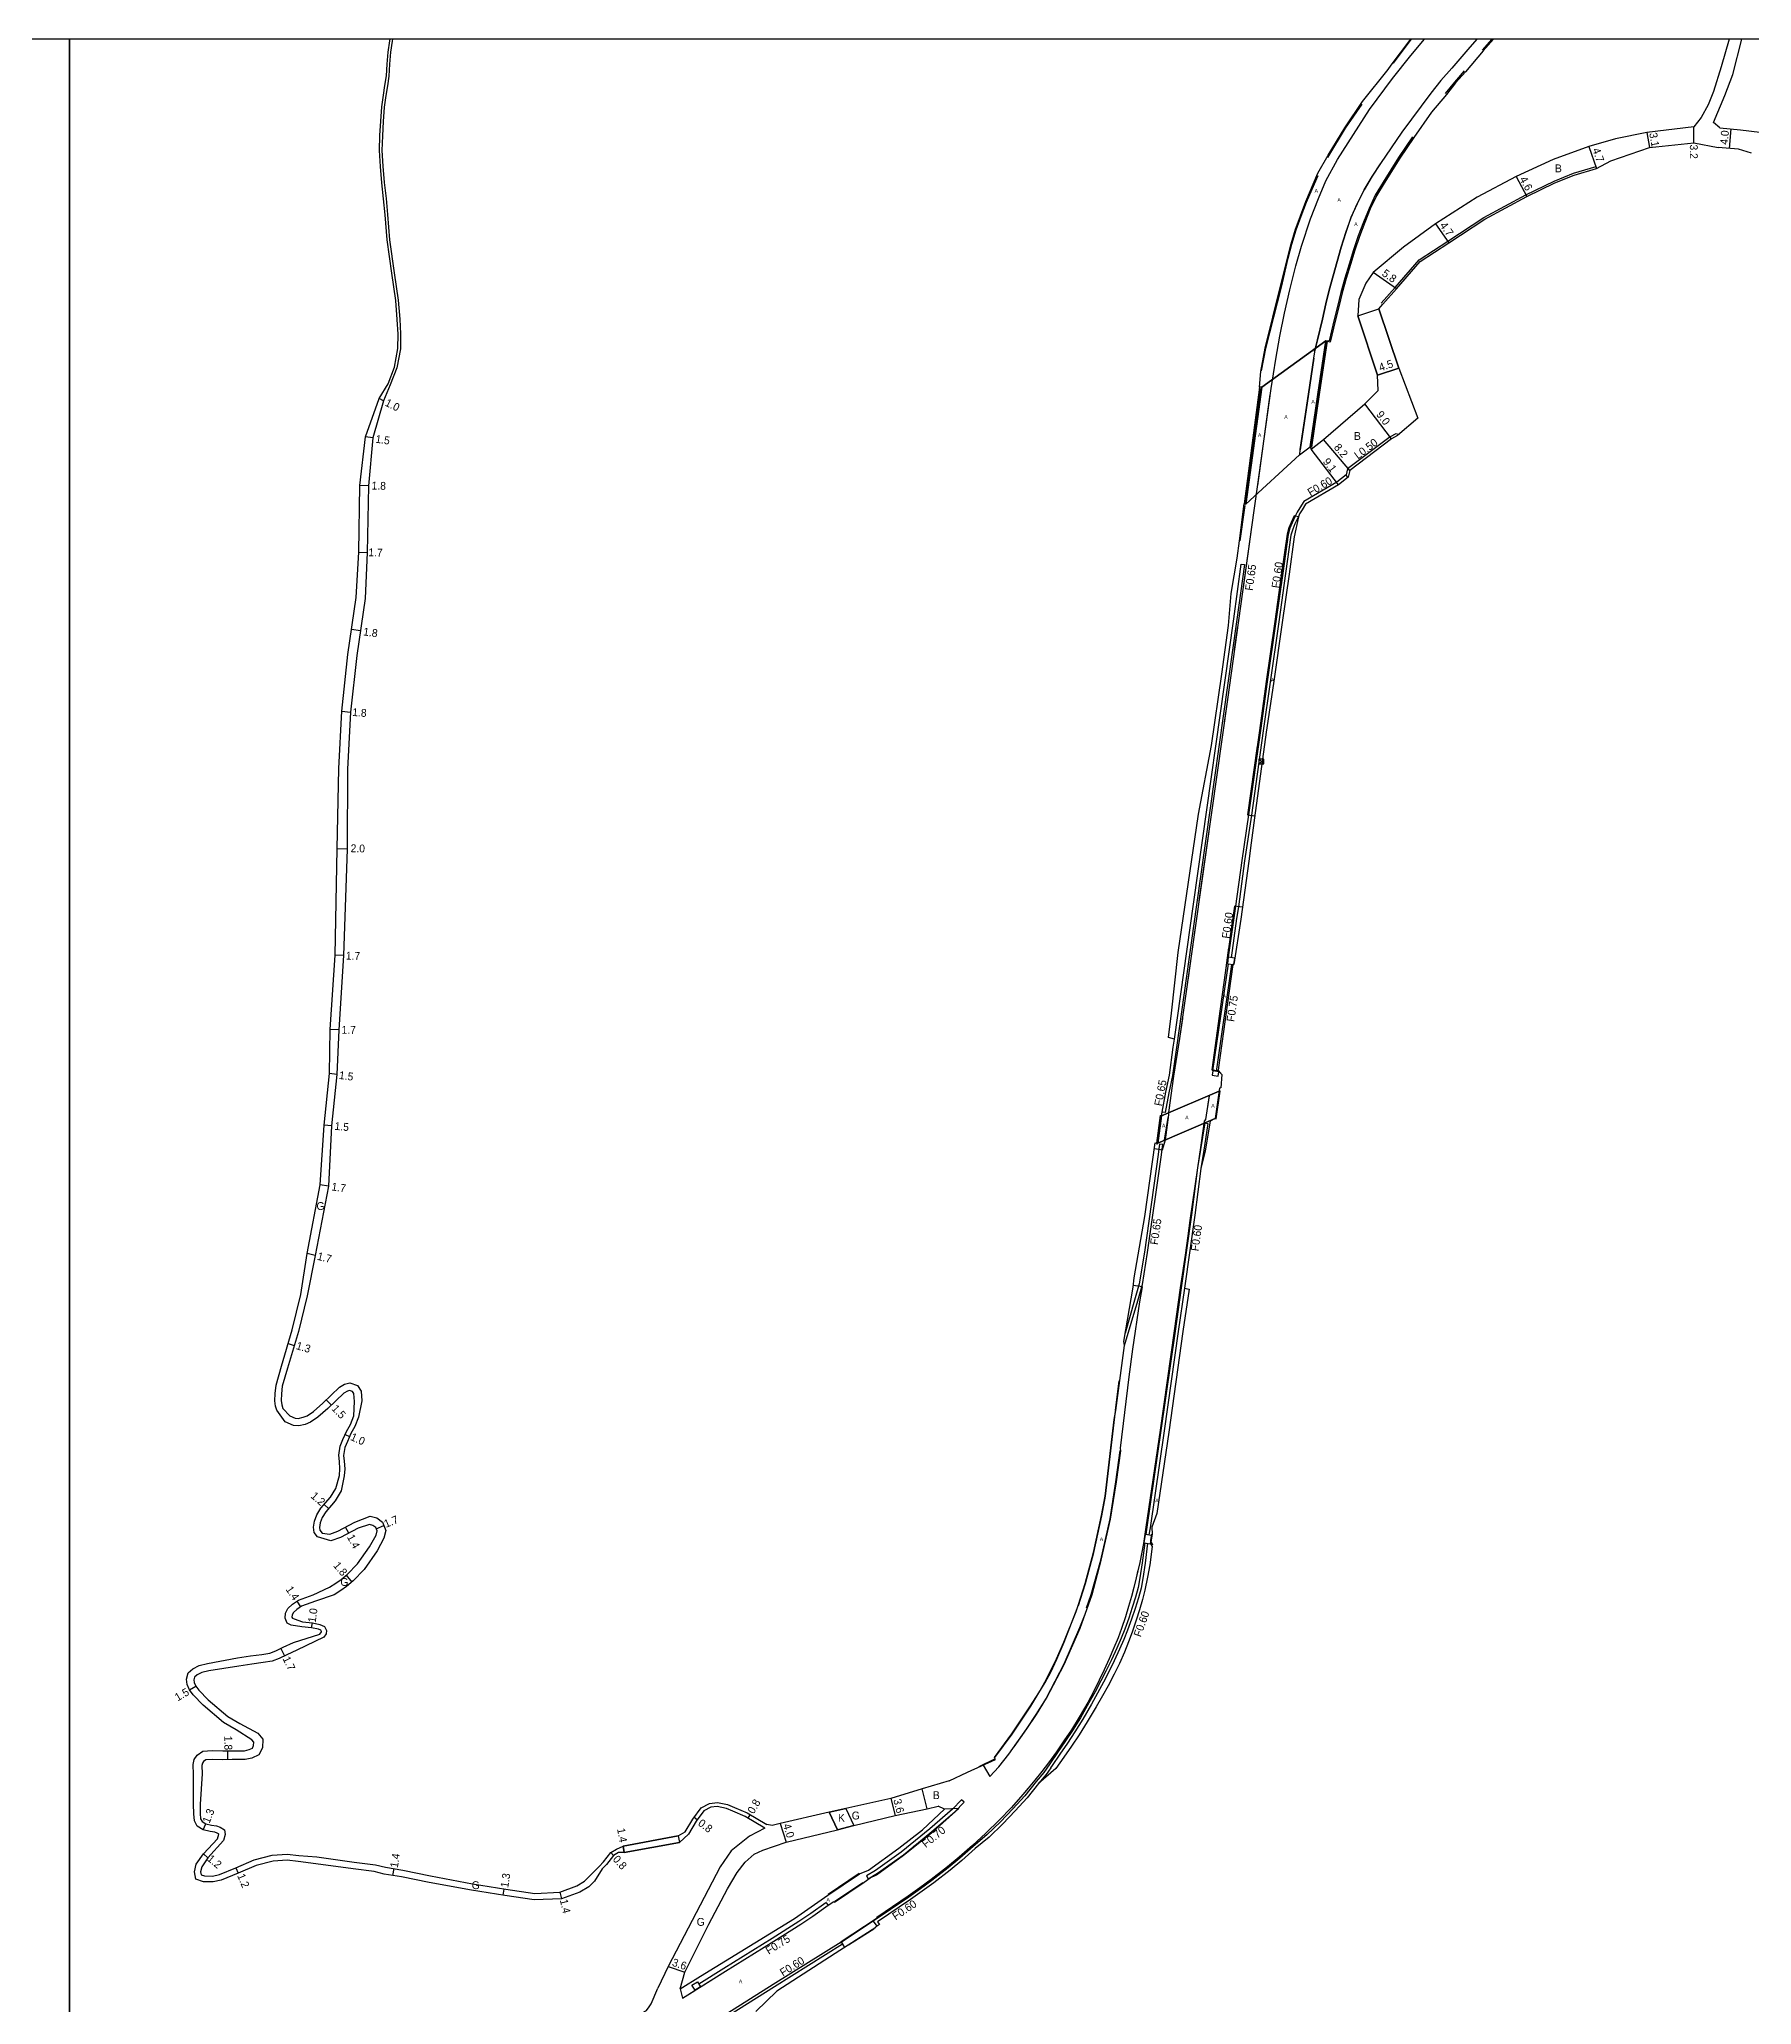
# Model space of a CAD drawing. Header units: metres. Extents: x 0 to 4000, y -99000 to -96000.
# Drawn here: x 1593.8 to 1941.8, y -96399.5 to -96000 of the extents above; entities that cross this region are included whole.
import ezdxf

# ---------------------------------------------------------------- set-up
doc = ezdxf.new("R2010")
doc.units = ezdxf.units.M
doc.header["$LTSCALE"] = 2.5
for name, color, linetype in [('その他', 7, 'Continuous'), ('側溝・桝', 7, 'Continuous'), ('図郭', 7, 'Continuous'), ('幅員', 7, 'Continuous'), ('歩道・分離帯・安全施設', 7, 'Continuous'), ('舗装', 7, 'Continuous'), ('道路', 7, 'Continuous')]:
    doc.layers.add(name, color=color, linetype=linetype)
doc.styles.get("Standard").update_dxf_attribs({"font": ''})
doc.styles.add('YOKO_DECO', font='')
doc.styles.get('Standard').set_extended_font_data('@MS PGothic')
doc.styles.get('YOKO_DECO').set_extended_font_data('MS PGothic')

# ---------------------------------------------------------------- blocks, each defined once
blk = doc.blocks.new('910910')
blk.add_lwpolyline([(1, -1), (1, 1), (-1, 1), (-1, -1)], close=True)
for points in [[(-0.84, 0.84), (0.84, -0.84)], [(-0.84, -0.84), (0.84, 0.84)]]:
    blk.add_lwpolyline(points)

msp = doc.modelspace()

# ---------------------------------------------------------------- linework, layer by layer
at = {"layer": '側溝・桝'}
for points in [[(1870.09, -96080.33), (1869.5, -96080.17), (1868.36, -96080.81), (1859.66, -96087.33), (1859.38, -96088.56)], [(1859.75, -96089.04), (1859.38, -96088.56), (1857.47, -96090.03), (1850.82, -96093.97)], [(1850.82, -96093.97), (1850.01, -96095.21), (1849.45, -96096.11), (1848.95, -96097.08), (1848.41, -96098.27), (1847.97, -96099.36), (1847.58, -96100.64), (1846.5, -96108.53), (1845.1, -96118.35), (1843.37, -96130.58), (1841.96, -96140.5), (1839.57, -96157.64), (1838.17, -96166.93), (1836.9, -96176.22), (1836.54, -96178.59), (1835.44, -96186.6)], [(1849.69, -96097.05), (1849.47, -96097.37), (1848.96, -96098.51), (1848.53, -96099.56), (1848.16, -96100.76), (1847.09, -96108.61), (1845.69, -96118.44), (1843.96, -96130.66), (1842.55, -96140.59), (1840.16, -96157.72), (1838.76, -96167.01), (1837.49, -96176.31), (1837.13, -96178.68), (1836.03, -96186.68)], [(1824.48, -96203.23), (1828.36, -96175.81), (1836.54, -96117.8), (1838.08, -96106.67), (1838.72, -96106.76), (1837.19, -96117.91), (1829.01, -96175.9), (1824.9, -96204.96), (1824.11, -96210.63), (1823.38, -96214.13), (1822.61, -96218.16), (1821.98, -96218.08)], [(1832.29, -96209.7), (1835.45, -96187.93)], [(1833.06, -96209.82), (1836.19, -96188.03)], [(1818.72, -96303.91), (1818.95, -96302.46), (1821.81, -96282.76), (1824.68, -96262.56), (1825.93, -96253.81), (1828.06, -96238.91), (1829.28, -96229.42), (1829.89, -96225.68), (1830.71, -96220.27), (1831.3, -96220.36), (1830.48, -96225.77), (1829.87, -96229.51)], [(1814.33, -96265.52), (1817.04, -96256.44), (1818, -96253.11), (1819.04, -96246.63), (1821.86, -96226.78), (1822.01, -96225.61), (1822.11, -96224.65), (1821.45, -96224.59), (1821.35, -96225.53), (1821.21, -96226.69), (1818.38, -96246.53), (1817.35, -96252.97), (1816.41, -96256.26), (1814.49, -96263)], [(1826.52, -96253.88), (1825.27, -96262.64), (1822.4, -96282.84), (1819.54, -96302.56), (1819.31, -96304.01)], [(1818.46, -96305.61), (1817.97, -96309.66), (1817.49, -96312.74), (1817.13, -96314.69), (1816.59, -96316.63), (1815.93, -96318.76), (1815.21, -96320.95), (1814.41, -96323.17), (1813.67, -96325), (1812.8, -96327.02), (1811.72, -96329.37), (1810.56, -96331.69), (1809.52, -96333.64), (1808.37, -96335.9), (1807.12, -96338.15), (1805.38, -96341.17), (1803.79, -96343.74), (1802.25, -96346.03), (1800.71, -96348.26), (1799.2, -96350.53), (1797.94, -96352.32), (1796.41, -96354.11), (1794.08, -96357.04), (1791.66, -96359.68), (1789.17, -96362.3), (1786.39, -96364.95), (1783.62, -96367.33), (1780.88, -96369.73), (1778.54, -96371.69), (1775.23, -96374.25), (1772.89, -96375.92), (1770.55, -96377.63), (1763.31, -96382.49), (1764.05, -96383.56)], [(1819.05, -96305.7), (1818.56, -96309.74), (1818.08, -96312.84), (1817.71, -96314.82), (1817.16, -96316.8), (1816.5, -96318.94), (1815.77, -96321.15), (1814.97, -96323.38), (1814.22, -96325.23), (1813.34, -96327.26), (1812.25, -96329.63), (1811.09, -96331.96), (1810.05, -96333.91), (1808.89, -96336.18), (1807.64, -96338.44), (1805.89, -96341.48), (1804.28, -96344.06), (1802.74, -96346.36), (1801.2, -96348.6), (1799.68, -96350.88), (1799.34, -96351.37), (1799.37, -96351.38), (1798.44, -96352.7), (1796.87, -96354.55)], [(1727.83, -96395.24), (1732.91, -96392.09), (1742.72, -96385.94), (1748.19, -96382.53), (1750.59, -96380.92), (1753.68, -96378.7), (1754.1, -96379.29)], [(1656.69, -96435), (1661.68, -96434.3), (1669.1, -96433.38), (1674.85, -96432.64), (1678.82, -96429.52), (1679.68, -96428.85), (1683.28, -96427.75), (1687.12, -96426.47), (1691.11, -96424.73), (1695.04, -96423.09), (1698.54, -96421.51), (1702.01, -96419.77), (1705.41, -96418.02), (1709.25, -96415.93), (1714.03, -96413.24), (1719.1, -96410.21), (1723.98, -96407.27), (1730.42, -96403.23), (1733.75, -96401.13), (1742.94, -96395.33), (1756.75, -96386.7), (1757.04, -96387.18), (1743.25, -96395.84), (1734.07, -96401.63)]]:
    msp.add_lwpolyline(points, dxfattribs=at)
for points in [[(1836.78, -96186.79), (1835.44, -96186.6), (1835.26, -96187.9), (1836.58, -96188.09)], [(1832.29, -96209.7), (1832.16, -96210.57), (1833.38, -96210.76), (1833.51, -96209.89)], [(1819.9, -96304.1), (1818.57, -96303.89), (1818.31, -96305.58), (1819.64, -96305.79)], [(1769.41, -96369.01), (1775.22, -96364.31), (1779.86, -96360.27), (1781.74, -96358.34), (1781.25, -96357.86), (1779.38, -96359.77), (1774.78, -96363.78), (1768.98, -96368.47), (1763.77, -96372.21), (1761.92, -96373.29), (1762.27, -96373.88), (1764.14, -96372.78)], [(1728.22, -96395.86), (1727.08, -96396.56), (1726.42, -96395.5), (1727.57, -96394.82)]]:
    msp.add_lwpolyline(points, close=True, dxfattribs=at)
at = {"layer": '図郭'}
for points in [[(800, -96600), (1600, -96600), (1600, -96000), (800, -96000)], [(1600, -96600), (2400, -96600), (2400, -96000), (1600, -96000)]]:
    msp.add_lwpolyline(points, close=True, dxfattribs=at)
at = {"layer": '幅員'}
for points in [[(1930.04, -96021.01), (1930.03, -96017.81)], [(1908.71, -96021.8), (1910.28, -96026.23)], [(1920.49, -96018.92), (1921.04, -96021.97)], [(1937.28, -96022.2), (1937.61, -96018.21)], [(1893.93, -96027.92), (1896.11, -96031.97)], [(1877.54, -96037.53), (1880.26, -96041.35)], [(1869.65, -96050.71), (1864.88, -96047.4)], [(1865.79, -96068.3), (1870.07, -96066.85)], [(1663.76, -96073.48), (1662.86, -96073.04)], [(1868.63, -96081.23), (1863.16, -96074.08)], [(1661.62, -96081.03), (1660.13, -96080.81)], [(1860.11, -96087.62), (1854.82, -96081.35)], [(1857.81, -96090.53), (1852.27, -96083.31)], [(1660.76, -96090.74), (1658.95, -96090.69)], [(1658.78, -96104.22), (1660.48, -96104.28)], [(1659.08, -96120.22), (1657.3, -96119.97)], [(1655.28, -96136.59), (1657.07, -96136.74)], [(1656.39, -96164.6), (1654.39, -96164.55)], [(1655.67, -96186.2), (1653.97, -96186.16)], [(1654.67, -96201.32), (1652.97, -96201.29)], [(1654.3, -96210.44), (1652.81, -96210.24)], [(1653.18, -96220.87), (1651.69, -96220.72)], [(1652.61, -96233.09), (1650.92, -96232.85)], [(1649.89, -96247.19), (1648.24, -96246.78)], [(1644.39, -96265.11), (1645.64, -96265.48)], [(1653.19, -96277.63), (1652.15, -96276.55)], [(1655.96, -96283.62), (1656.88, -96284.03)], [(1651.69, -96297.85), (1652.6, -96298.63)], [(1656.71, -96303.65), (1656.05, -96302.42)], [(1662.29, -96302.74), (1663.87, -96302.1)], [(1656.2, -96312.2), (1657.35, -96313.58)], [(1646.15, -96317.48), (1646.94, -96318.64)], [(1649.17, -96322.89), (1649.32, -96321.9)], [(1642.94, -96327.07), (1643.68, -96328.6)], [(1624.36, -96335.48), (1625.66, -96334.72)], [(1632.07, -96347.88), (1632.08, -96349.68)], [(1766.86, -96357.57), (1767.72, -96361.07)], [(1727.51, -96361.92), (1726.88, -96361.44)], [(1737.87, -96361.58), (1738.27, -96360.89)], [(1627.15, -96363.92), (1627.64, -96362.7)], [(1744.37, -96362.64), (1745.57, -96366.46)], [(1627.19, -96368.86), (1628.11, -96369.63)], [(1709.99, -96368.58), (1710.52, -96369.19)], [(1712.46, -96367.26), (1712.71, -96368.58)], [(1633.74, -96371.68), (1634.21, -96372.78)], [(1665.7, -96373.22), (1665.92, -96371.84)], [(1688.12, -96377.26), (1688.32, -96375.98)], [(1699.6, -96376.6), (1699.92, -96377.97)], [(1721.62, -96391.76), (1725.04, -96392.89)]]:
    msp.add_lwpolyline(points, dxfattribs=at)
at = {"layer": '歩道・分離帯・安全施設'}
for points in [[(1820.43, -96225.47), (1822.09, -96225.72), (1822.65, -96223.69), (1823.36, -96218.62), (1823.34, -96218.11), (1824.4, -96210.73), (1825.59, -96203.13), (1835.33, -96134.16), (1840.22, -96099.19), (1841.36, -96090.94), (1844.14, -96071), (1845.1, -96065.03), (1845.94, -96060.35), (1846.85, -96055.67), (1847.94, -96050.92), (1849.15, -96046.04), (1850.3, -96042.03), (1852.15, -96036.47), (1853.75, -96032.38), (1855.28, -96028.79), (1857.64, -96024.41), (1864.16, -96014.3), (1868.79, -96007.94), (1872.53, -96003.32), (1875.32, -96000)], [(1820.43, -96225.47), (1822.09, -96225.72), (1822.65, -96223.69), (1823.36, -96218.62), (1823.34, -96218.11), (1824.4, -96210.73), (1825.59, -96203.13), (1835.33, -96134.16), (1840.22, -96099.19), (1841.36, -96090.94), (1844.14, -96071), (1845.1, -96065.03), (1845.94, -96060.35), (1846.85, -96055.67), (1847.94, -96050.92), (1849.15, -96046.04), (1850.3, -96042.03), (1852.15, -96036.47), (1853.75, -96032.38), (1855.28, -96028.79), (1857.64, -96024.41), (1864.16, -96014.3), (1868.79, -96007.94), (1872.53, -96003.32), (1875.32, -96000)], [(1885.97, -96000), (1884.12, -96002.07), (1880.84, -96005.87), (1878.64, -96008.35), (1876.58, -96010.96), (1870.69, -96018.89), (1866.34, -96025.27), (1864.68, -96027.85), (1863.04, -96030.6), (1861.6, -96033.42), (1860.36, -96036.23), (1859.3, -96039.25), (1858.37, -96042.25), (1856.72, -96048.09), (1855.94, -96051.01), (1855.26, -96053.8), (1854.55, -96056.87), (1853.57, -96061.1), (1852.93, -96063.52), (1852.76, -96064.81), (1851.7, -96072.1), (1849.98, -96083.4), (1849.94, -96084.47), (1852.07, -96082.83)], [(1885.97, -96000), (1884.12, -96002.07), (1880.84, -96005.87), (1878.64, -96008.35), (1876.58, -96010.96), (1870.69, -96018.89), (1866.34, -96025.27), (1864.68, -96027.85), (1863.04, -96030.6), (1861.6, -96033.42), (1860.36, -96036.23), (1859.3, -96039.25), (1858.37, -96042.25), (1856.72, -96048.09), (1855.94, -96051.01), (1855.26, -96053.8), (1854.55, -96056.87), (1853.57, -96061.1), (1852.93, -96063.52), (1852.76, -96064.81), (1851.7, -96072.1), (1849.98, -96083.4), (1849.94, -96084.47), (1852.07, -96082.83)], [(1868.79, -96007.94), (1872.53, -96003.32), (1875.32, -96000)], [(1869, -96004.87), (1872.62, -96000.07), (1872.68, -96000)], [(1885.97, -96000), (1884.12, -96002.07)], [(1887.09, -96002.19), (1889.05, -96000)], [(1880.84, -96005.87), (1878.64, -96008.35), (1876.58, -96010.96)], [(1883.38, -96006.41), (1881.42, -96008.69), (1879.53, -96011.04)], [(1855.67, -96024.03), (1859.26, -96018.07), (1862.64, -96013.15)], [(1857.64, -96024.41), (1864.16, -96014.3)], [(1872.89, -96019.8), (1870.05, -96024.01), (1866.88, -96029.06), (1865.31, -96031.65), (1864.04, -96034.38), (1862.93, -96037.15), (1861.85, -96039.97), (1860.88, -96042.81), (1859.98, -96045.68), (1859.13, -96048.55), (1858.34, -96051.46), (1857.61, -96054.31), (1856.91, -96057.23), (1855.94, -96061.3), (1855.46, -96061.38)], [(1870.69, -96018.89), (1866.34, -96025.27)], [(1852.94, -96063.52), (1853.58, -96061.1), (1854.57, -96056.88), (1855.28, -96053.8), (1855.96, -96051.02), (1856.73, -96048.09), (1858.39, -96042.26), (1859.31, -96039.25), (1860.38, -96036.24), (1861.61, -96033.43), (1863.06, -96030.61), (1864.69, -96027.86), (1866.34, -96025.31)], [(1880.04, -96041.02), (1887.37, -96036.2), (1895.92, -96031.62), (1901.63, -96028.83), (1905.61, -96027.23), (1910.16, -96025.84)], [(1842.18, -96067.4), (1843.07, -96062.88), (1846.25, -96050.39), (1847.61, -96044.5), (1848.37, -96041.66), (1849.21, -96038.75), (1850.26, -96035.93), (1851.31, -96033.13), (1853.73, -96027.67)], [(1845.1, -96065.03), (1845.94, -96060.35), (1846.85, -96055.67), (1847.94, -96050.92), (1849.15, -96046.04), (1850.3, -96042.03), (1852.15, -96036.47), (1853.75, -96032.38), (1855.28, -96028.79)], [(1866.53, -96053.6), (1869.35, -96050.44), (1874.2, -96044.85), (1880.04, -96041.02)], [(1855.31, -96061.51), (1853.72, -96072.18), (1852.17, -96082.64)], [(1850.08, -96083.42), (1851.8, -96072.11), (1852.86, -96064.82)], [(1838.86, -96094.49), (1842.03, -96070.96)], [(1843.89, -96072.21), (1841.36, -96090.7)], [(1838.5, -96111.46), (1840.22, -96099.19), (1841.36, -96090.94)], [(1837.87, -96101.94), (1838.89, -96094.73)], [(1849.69, -96097.05), (1849.07, -96096.9), (1848.82, -96096.85), (1848.22, -96098.19), (1847.77, -96099.29), (1847.37, -96100.59), (1846.28, -96108.5), (1844.89, -96118.32), (1843.16, -96130.55), (1841.75, -96140.48), (1839.36, -96157.61), (1840.84, -96157.81)], [(1849.07, -96096.9), (1848.82, -96096.85), (1848.22, -96098.19), (1847.77, -96099.29), (1847.37, -96100.59), (1846.28, -96108.5), (1844.89, -96118.32), (1843.16, -96130.55), (1841.75, -96140.48), (1839.36, -96157.61), (1840.84, -96157.81)], [(1848.82, -96096.85), (1848.22, -96098.19), (1847.77, -96099.29), (1847.37, -96100.59), (1846.28, -96108.5)], [(1836.73, -96124.13), (1837.4, -96119.35)], [(1844.89, -96118.32), (1843.16, -96130.55), (1841.75, -96140.48)], [(1834.67, -96138.84), (1835.33, -96134.16)], [(1841.3, -96143.67), (1839.36, -96157.61)], [(1829.55, -96175.09), (1831.88, -96158.59)], [(1838.34, -96176.4), (1836.69, -96176.19), (1836.33, -96178.56), (1834.8, -96189.73), (1833.51, -96199.03), (1832.08, -96209.44), (1833.37, -96209.62)], [(1838.34, -96176.4), (1836.69, -96176.19), (1836.33, -96178.56), (1834.8, -96189.73), (1833.51, -96199.03), (1832.08, -96209.44), (1833.37, -96209.62)], [(1836.69, -96176.19), (1836.33, -96178.56), (1835.76, -96182.74)], [(1827.27, -96191.23), (1828.78, -96180.57)], [(1835.49, -96184.66), (1834.8, -96189.73)], [(1825.59, -96203.13), (1826.17, -96199.01)], [(1824.4, -96210.73), (1824.94, -96207.26)], [(1833.59, -96213.79), (1831.54, -96214.67), (1830.79, -96219.54), (1830.55, -96219.88), (1829.88, -96224.79), (1829.18, -96229.4), (1827.64, -96240.12), (1827.25, -96243.19), (1826.67, -96247.13), (1825.69, -96253.77), (1824.44, -96262.53), (1821.57, -96282.72), (1818.71, -96302.43), (1818.19, -96305.77), (1817.44, -96309.64), (1816.74, -96312.72), (1816.27, -96314.67), (1815.76, -96316.52), (1815.18, -96318.56), (1814.54, -96320.65), (1813.76, -96323.03), (1813.03, -96324.91), (1812.21, -96326.94), (1811.21, -96329.22), (1810.19, -96331.45), (1809.21, -96333.55), (1808.1, -96335.76), (1806.91, -96338.04), (1805.17, -96341.05), (1803.58, -96343.61), (1802.05, -96345.89), (1800.52, -96348.12), (1798.88, -96350.35), (1797.58, -96352.08), (1796.12, -96353.86), (1794.78, -96355.46), (1793.69, -96356.79), (1791.38, -96359.38), (1788.9, -96361.99), (1786.17, -96364.65), (1783.46, -96367.15), (1780.73, -96369.54), (1778.39, -96371.5), (1775.08, -96374.05), (1772.75, -96375.73), (1770.41, -96377.43), (1763.99, -96381.74), (1763.87, -96382.01), (1756.75, -96386.7), (1757.46, -96387.86)], [(1833.59, -96213.79), (1831.54, -96214.67), (1830.79, -96219.54), (1830.55, -96219.88), (1829.88, -96224.79), (1829.18, -96229.4), (1827.64, -96240.12), (1827.25, -96243.19), (1826.67, -96247.13), (1825.69, -96253.77), (1824.44, -96262.53), (1821.57, -96282.72), (1818.71, -96302.43), (1818.19, -96305.77), (1817.44, -96309.64), (1816.74, -96312.72), (1816.27, -96314.67), (1815.76, -96316.52), (1815.18, -96318.56), (1814.54, -96320.65), (1813.76, -96323.03), (1813.03, -96324.91), (1812.21, -96326.94), (1811.21, -96329.22), (1810.19, -96331.45), (1809.21, -96333.55), (1808.1, -96335.76), (1806.91, -96338.04), (1805.17, -96341.05), (1803.58, -96343.61), (1802.05, -96345.89), (1800.52, -96348.12), (1798.88, -96350.35), (1797.58, -96352.08), (1796.12, -96353.86), (1794.78, -96355.46), (1793.69, -96356.79), (1791.38, -96359.38), (1788.9, -96361.99), (1786.17, -96364.65), (1783.46, -96367.15), (1780.73, -96369.54), (1778.39, -96371.5), (1775.08, -96374.05), (1772.75, -96375.73), (1770.41, -96377.43), (1763.99, -96381.74), (1763.87, -96382.01), (1756.75, -96386.7), (1757.46, -96387.86)], [(1833.68, -96213.6), (1832.86, -96219.32)], [(1823.34, -96218.11), (1823.76, -96215.2)], [(1830.91, -96219.56), (1831.65, -96214.77)], [(1820.98, -96224.63), (1821.76, -96218.66)], [(1823.14, -96219.13), (1822.44, -96223.76)], [(1830.55, -96219.88), (1829.88, -96224.79)], [(1822.09, -96225.72), (1822.54, -96224.08)], [(1827.64, -96240.12), (1827.25, -96243.19)], [(1826.67, -96247.13), (1825.69, -96253.77), (1824.44, -96262.53), (1821.57, -96282.72), (1818.71, -96302.43)], [(1785.6, -96350.8), (1787, -96353.1), (1788.81, -96351.15), (1790.86, -96348.55), (1794.46, -96343.49), (1796.42, -96340.52), (1798.48, -96337.22), (1802.11, -96330.32), (1805.32, -96322.96), (1807.79, -96316.13), (1809.64, -96309.15), (1811.52, -96300.77), (1812.69, -96293.2), (1813.62, -96286.88), (1813.52, -96286.34), (1815.28, -96271.89), (1816.06, -96266.25), (1817.48, -96256.61), (1818.04, -96253.61), (1816.12, -96253.34)], [(1785.6, -96350.8), (1787, -96353.1), (1788.81, -96351.15), (1790.86, -96348.55), (1794.46, -96343.49), (1796.42, -96340.52), (1798.48, -96337.22), (1802.11, -96330.32), (1805.32, -96322.96), (1807.79, -96316.13), (1809.64, -96309.15), (1811.52, -96300.77), (1812.69, -96293.2), (1813.62, -96286.88), (1813.52, -96286.34), (1815.28, -96271.89), (1816.06, -96266.25), (1817.48, -96256.61), (1818.04, -96253.61), (1816.12, -96253.34)], [(1813.52, -96286.34), (1815.28, -96271.89), (1816.06, -96266.25), (1817.48, -96256.61), (1818.04, -96253.61)], [(1812.53, -96278.7), (1813.29, -96272.69)], [(1804.98, -96318.34), (1806.4, -96313.86), (1808.12, -96307.56), (1809.75, -96300.11), (1810.46, -96296.14), (1812.55, -96278.86)], [(1806.66, -96318.82), (1807.55, -96316.13), (1809.52, -96309.11), (1811.46, -96300.75), (1812.58, -96293.21), (1813.5, -96286.84)], [(1819.82, -96303.82), (1819.6, -96305.13), (1820.05, -96306)], [(1817.09, -96311.16), (1816.74, -96312.72), (1816.27, -96314.67), (1815.76, -96316.52), (1815.18, -96318.56), (1814.54, -96320.65), (1813.76, -96323.03), (1813.03, -96324.91), (1812.21, -96326.94), (1811.21, -96329.22), (1810.19, -96331.45), (1809.21, -96333.55), (1808.1, -96335.76), (1806.91, -96338.04), (1805.17, -96341.05), (1803.58, -96343.61), (1802.05, -96345.89), (1800.52, -96348.12), (1798.88, -96350.35)], [(1788, -96349.27), (1791.55, -96344.49), (1795.32, -96338.78), (1796.97, -96336.11), (1798.21, -96333.99), (1799.36, -96331.87), (1800.59, -96329.25), (1802.1, -96325.82), (1804.74, -96318.99)], [(1806.28, -96320.19), (1805.21, -96322.9), (1802.05, -96330.29), (1798.42, -96337.2), (1796.39, -96340.49), (1794.41, -96343.45), (1791.86, -96347.11)], [(1784.84, -96351.06), (1787.97, -96349.54)], [(1787, -96353.1), (1788.81, -96351.15), (1790.86, -96348.55)], [(1794.78, -96355.46), (1793.69, -96356.79), (1791.38, -96359.38), (1788.9, -96361.99), (1786.17, -96364.65), (1783.46, -96367.15), (1780.73, -96369.54), (1778.39, -96371.5), (1775.08, -96374.05), (1772.75, -96375.73), (1770.41, -96377.43), (1763.99, -96381.74)], [(1724.08, -96396.26), (1724.54, -96398.14), (1733.3, -96392.71), (1743.11, -96386.56), (1748.59, -96383.13), (1751, -96381.51), (1754.1, -96379.29), (1755.3, -96378.49), (1755.39, -96378.63), (1761.42, -96374.61), (1762.64, -96373.72), (1763.97, -96373.07), (1769.47, -96369.08), (1775.44, -96364.31), (1780.68, -96359.63), (1777.75, -96359.72)], [(1724.08, -96396.26), (1724.54, -96398.14), (1733.3, -96392.71), (1743.11, -96386.56), (1748.59, -96383.13), (1751, -96381.51), (1754.1, -96379.29), (1755.3, -96378.49), (1755.39, -96378.63), (1761.42, -96374.61), (1762.64, -96373.72), (1763.97, -96373.07), (1769.47, -96369.08), (1775.44, -96364.31), (1780.68, -96359.63), (1777.75, -96359.72)], [(1762.64, -96373.72), (1763.97, -96373.07), (1769.47, -96369.08), (1775.44, -96364.31), (1780.68, -96359.63)], [(1754.12, -96377), (1760.43, -96372.78)], [(1755.51, -96378.42), (1761.15, -96374.68)], [(1728.32, -96395.79), (1733.3, -96392.71), (1743.11, -96386.56), (1748.59, -96383.13), (1751, -96381.51), (1754.1, -96379.29)], [(1756.54, -96386.9), (1763.9, -96382.06)], [(1763.39, -96384.14), (1758.28, -96387.42)], [(1724.54, -96398.14), (1727.01, -96396.6)]]:
    msp.add_lwpolyline(points, dxfattribs=at)
msp.add_point((1771.62, -96367.26, 156.72), dxfattribs=at)
at = {"layer": '舗装'}
for points in [[(1842.25, -96070.73), (1855.27, -96061.32)], [(1839, -96094.46), (1849.94, -96084.47), (1852.07, -96082.83)], [(1833.59, -96213.79), (1821.88, -96218.8)], [(1821.13, -96224.39), (1832.79, -96219.37)], [(1774.28, -96359.65), (1773.24, -96355.63)], [(1754.35, -96360.39), (1756.01, -96363.92)], [(1757.75, -96359.63), (1759.38, -96363.1)]]:
    msp.add_lwpolyline(points, dxfattribs=at)
at = {"layer": '道路'}
for points in [[(1664.69, -96070.03), (1666.02, -96066.63), (1666.7, -96062.86), (1666.75, -96059.91), (1666.58, -96056.94), (1666.27, -96053.08), (1665.45, -96047.54), (1664.52, -96040.78), (1664.1, -96035.68), (1663.8, -96032.45), (1663.41, -96029.16), (1663.16, -96025.84), (1662.95, -96022.62), (1663.06, -96019.56), (1663.22, -96016.65), (1663.43, -96013.73), (1663.79, -96011.35), (1664.07, -96009.36), (1664.37, -96007.42), (1664.49, -96005.04), (1664.7, -96002.58), (1665.04, -96000.31), (1665.1, -96000)], [(1665.6, -96000), (1665.54, -96000.39), (1665.2, -96002.64), (1664.99, -96005.08), (1664.86, -96007.47), (1664.57, -96009.43), (1664.28, -96011.42), (1663.92, -96013.78), (1663.72, -96016.68), (1663.56, -96019.59), (1663.45, -96022.62), (1663.66, -96025.8), (1663.91, -96029.12), (1664.3, -96032.39), (1664.6, -96035.64), (1665.01, -96040.73), (1665.94, -96047.47), (1666.76, -96053.02), (1667.08, -96056.91), (1667.25, -96059.9), (1667.2, -96062.91), (1666.51, -96066.77), (1665.16, -96070.21)], [(1820.6, -96224.32), (1821.13, -96224.39), (1821.88, -96218.8), (1821.98, -96218.08), (1822.74, -96214), (1823.47, -96210.52), (1824.25, -96204.87), (1824.48, -96203.23), (1823.3, -96202.87), (1823.93, -96197.95), (1825.24, -96185.61), (1829.41, -96157.52), (1832.03, -96143.54), (1834.15, -96129.03), (1835.47, -96119.13), (1836, -96112.64), (1837.24, -96105.45), (1837.73, -96101.93), (1838.66, -96094.43), (1839, -96094.46), (1842.25, -96070.73), (1841.79, -96070.7), (1842.02, -96067.55), (1842.94, -96062.75), (1846, -96050.48), (1847.47, -96044.5), (1848.2, -96041.55), (1849.07, -96038.61), (1850.12, -96035.9), (1851.17, -96032.97), (1853.63, -96027.24), (1855.73, -96023.56), (1859.14, -96018.02), (1862.74, -96012.66), (1867.91, -96006.15), (1868.57, -96005.28), (1872.51, -96000)], [(1889.34, -96000), (1887.25, -96002.33), (1883.61, -96006.61), (1881.64, -96008.88), (1879.75, -96011.23), (1876.75, -96014.81), (1873.12, -96019.96), (1870.28, -96024.16), (1867.12, -96029.21), (1865.56, -96031.79), (1864.3, -96034.49), (1863.19, -96037.25), (1862.12, -96040.06), (1861.14, -96042.89), (1860.25, -96045.76), (1859.4, -96048.62), (1858.61, -96051.53), (1857.88, -96054.38), (1857.18, -96057.29), (1856.17, -96061.54), (1855.27, -96061.32), (1853.65, -96072.17), (1852.07, -96082.83)], [(1937.22, -96000), (1935.59, -96005.62), (1934.05, -96010.63), (1932.97, -96013.34), (1931.52, -96015.88), (1930.03, -96017.81)], [(1935.3, -96018.02), (1934.02, -96016.88), (1936.31, -96011.45), (1937.98, -96007.16), (1939.79, -96000)], [(1930.03, -96017.81), (1920.49, -96018.92), (1914.15, -96020.23), (1908.71, -96021.8), (1901.45, -96024.44), (1893.93, -96027.92), (1886.03, -96032.08), (1877.54, -96037.53), (1871.07, -96042.25), (1864.88, -96047.4), (1863.42, -96049.58), (1861.99, -96052.91), (1861.73, -96056.23), (1865.79, -96068.3)], [(1935.3, -96018.02), (1939.53, -96018.37), (1943.45, -96018.86)], [(1870.07, -96066.85), (1866.01, -96054.79), (1866.83, -96053.87), (1869.65, -96050.71), (1874.46, -96045.16), (1880.26, -96041.35), (1887.58, -96036.55), (1896.11, -96031.97), (1901.79, -96029.19), (1905.74, -96027.61), (1910.28, -96026.23), (1913.18, -96024.72), (1921.04, -96021.97), (1930.04, -96021.01), (1934.97, -96022.01)], [(1941.79, -96023.15), (1939.09, -96022.35), (1934.97, -96022.01)], [(1861.73, -96056.23), (1865.79, -96068.3)], [(1870.07, -96066.85), (1866.01, -96054.79)], [(1658.78, -96104.22), (1658.95, -96090.69), (1660.13, -96080.81), (1662.86, -96073.04), (1664.69, -96070.03)], [(1852.27, -96083.31), (1854.82, -96081.35), (1863.16, -96074.08), (1865.87, -96071.38), (1865.79, -96068.3)], [(1870.07, -96066.85), (1873.96, -96077.01), (1869.83, -96080.55), (1868.63, -96081.23), (1860.11, -96087.62), (1859.8, -96089)], [(1665.16, -96070.21), (1663.76, -96073.48), (1661.62, -96081.03), (1660.76, -96090.74), (1660.48, -96104.28)], [(1852.07, -96082.83), (1852.27, -96083.31)], [(1859.8, -96089), (1857.81, -96090.53)], [(1857.81, -96090.53), (1851.13, -96094.49)], [(1851.13, -96094.49), (1850.43, -96095.64), (1849.92, -96096.48), (1849.69, -96097.05), (1848.85, -96101.16), (1847.81, -96108.71), (1846.41, -96118.54), (1844.65, -96130.97), (1843.11, -96140.81), (1840.79, -96158.22), (1840.1, -96163.31)], [(1654.69, -96148.24), (1655.28, -96136.59), (1656.56, -96125.04), (1658.23, -96113.48), (1658.78, -96104.22)], [(1660.48, -96104.28), (1660.03, -96113.66), (1658.35, -96125.27), (1657.07, -96136.74), (1656.49, -96148.33)], [(1648.24, -96246.78), (1650.92, -96232.85), (1651.69, -96220.72), (1652.81, -96210.24), (1652.97, -96201.29), (1653.97, -96186.16), (1654.39, -96164.55), (1654.69, -96148.24)], [(1656.49, -96148.33), (1656.39, -96164.6), (1655.67, -96186.2), (1654.67, -96201.32), (1654.3, -96210.44), (1653.18, -96220.87), (1652.61, -96233.09), (1649.89, -96247.19)], [(1840.1, -96163.31), (1839.59, -96167.08)], [(1839.59, -96167.08), (1838.01, -96178.84)], [(1838.01, -96178.84), (1836.58, -96188.09), (1836.34, -96188.05), (1834.8, -96199.21), (1833.46, -96208.99)], [(1833.46, -96208.99), (1833.37, -96209.62), (1833.88, -96210.17), (1833.98, -96210.28), (1834.13, -96210.39)], [(1833.92, -96213.1), (1833.68, -96213.18), (1832.79, -96219.37), (1831.74, -96219.92), (1830.77, -96225.92), (1829.87, -96229.51), (1828.65, -96238.99), (1826.52, -96253.88)], [(1834.13, -96210.39), (1833.92, -96213.1)], [(1812.27, -96280.52), (1812.56, -96278.72), (1814.33, -96265.52), (1814.21, -96264.67), (1816.08, -96253.64), (1816.34, -96251.77), (1818.46, -96239.25), (1820.6, -96224.32)], [(1642.09, -96278.68), (1641.82, -96277.84), (1641.71, -96276.76), (1641.73, -96275.24), (1641.93, -96273.55), (1643.02, -96269.72), (1645.22, -96262.31), (1647, -96255.15), (1648.24, -96246.78)], [(1649.89, -96247.19), (1648.27, -96255.42), (1646.48, -96262.65), (1644.26, -96270.08), (1643.21, -96273.8), (1643.03, -96275.33), (1643.01, -96276.7), (1643.1, -96277.57), (1643.33, -96278.28)], [(1826.52, -96253.88), (1827.46, -96254.02), (1826.23, -96262.63), (1823.33, -96283.13), (1820.93, -96299.66), (1819.91, -96302.42), (1819.94, -96303.85), (1819.64, -96305.79), (1819.98, -96306.34), (1819.47, -96310.07), (1818.99, -96312.59), (1818.5, -96315.25), (1817.98, -96317.14), (1817.4, -96319.21), (1816.74, -96321.35), (1815.93, -96323.8), (1815.18, -96325.76), (1814.34, -96327.84), (1813.31, -96330.16), (1812.24, -96332.34), (1811.05, -96334.68), (1809.91, -96336.7), (1808.56, -96338.94), (1806.79, -96342.02), (1805.16, -96344.63), (1803.61, -96346.95), (1802.05, -96349.21), (1800.4, -96351.46), (1796.87, -96354.55), (1794.55, -96357.45), (1792.12, -96360.1), (1789.62, -96362.74), (1786.82, -96365.41), (1784.02, -96367.77), (1781.27, -96370.18), (1778.91, -96372.15), (1775.58, -96374.72), (1773.24, -96376.41), (1770.89, -96378.12), (1764.14, -96382.65), (1764.54, -96383.22), (1763.77, -96383.75), (1763.81, -96383.81), (1758.2, -96387.41), (1755.54, -96389.06), (1743.71, -96396.74), (1739.45, -96400.87)], [(1643.33, -96278.28), (1644.77, -96279.82), (1645.82, -96280.3), (1646.41, -96280.31), (1647.43, -96280.09), (1648.26, -96279.77), (1649.52, -96278.89), (1651.47, -96277.21), (1654.8, -96273.98), (1655.88, -96273.38), (1656.9, -96273.07), (1658.5, -96273.65), (1659.22, -96274.8), (1659.35, -96276.77)], [(1657.85, -96276.87), (1657.75, -96275.27), (1657.5, -96274.88), (1656.86, -96274.65), (1656.48, -96274.77), (1655.7, -96275.2), (1652.49, -96278.32), (1650.44, -96280.08), (1648.96, -96281.1), (1647.86, -96281.53), (1646.56, -96281.81), (1645.48, -96281.79), (1643.78, -96281.01), (1642.09, -96278.68)], [(1654.81, -96291.96), (1654.89, -96290.57), (1654.8, -96289.1), (1654.67, -96287.82), (1654.98, -96285.96), (1655.52, -96284.6), (1656.26, -96282.95), (1657.07, -96281.54), (1657.75, -96279.8), (1657.85, -96276.87)], [(1659.35, -96276.77), (1658.71, -96280.08), (1657.97, -96281.97), (1657.15, -96283.41), (1656.44, -96284.99), (1655.94, -96286.23), (1655.68, -96287.85), (1655.8, -96289.03), (1655.89, -96290.57), (1655.8, -96292.01)], [(1778.72, -96353.96), (1782.46, -96352.21), (1788.11, -96349.66), (1787.95, -96349.27), (1791.45, -96344.46), (1795.28, -96338.75), (1796.92, -96336.08), (1798.13, -96333.95), (1799.27, -96331.82), (1800.54, -96329.22), (1802.04, -96325.81), (1804.51, -96319.54), (1804.96, -96318.34), (1806.36, -96313.86), (1808.03, -96307.55), (1809.66, -96300.09), (1810.39, -96296.14), (1812.27, -96280.52)], [(1650.36, -96304.38), (1649.66, -96303.53), (1649.55, -96302.43), (1649.74, -96301.21), (1650.25, -96299.94), (1651.06, -96298.58), (1652.98, -96296.36), (1654.07, -96294.56), (1654.81, -96291.96)], [(1655.8, -96292.01), (1655.18, -96295.05), (1653.95, -96297.07), (1652.04, -96299.28), (1651.33, -96300.47), (1650.9, -96301.53), (1650.76, -96302.47), (1650.82, -96303.05), (1651.29, -96303.62)], [(1651.29, -96303.62), (1652.85, -96303.83), (1654.5, -96303.25), (1657.95, -96301.41)], [(1657.95, -96301.41), (1661.06, -96300.18), (1662.39, -96300.55), (1663.59, -96301.43), (1664.27, -96303.08), (1663.85, -96304.66), (1662.46, -96307.26)], [(1658.61, -96302.64), (1655.06, -96304.53), (1653.09, -96305.23), (1650.36, -96304.38)], [(1660.96, -96306.46), (1662.26, -96304.03), (1662.48, -96303.2), (1662.2, -96302.52), (1661.63, -96302.1), (1660.94, -96301.91), (1658.61, -96302.64)], [(1652.79, -96314.63), (1654.09, -96313.8), (1655.15, -96313.08), (1656.39, -96312.04), (1658.47, -96309.9), (1660.96, -96306.46)], [(1662.46, -96307.26), (1659.87, -96311.04), (1657.62, -96313.35), (1656.23, -96314.52), (1655.08, -96315.3), (1653.76, -96316.15)], [(1644.99, -96322.32), (1644.2, -96321.94), (1643.76, -96320.93), (1643.85, -96319.9), (1644.32, -96318.94), (1645.29, -96318.07), (1646.5, -96317.25), (1649.5, -96316.15), (1652.79, -96314.63)], [(1653.76, -96316.15), (1649.97, -96317.48), (1647.14, -96318.51), (1646.16, -96319.17), (1645.46, -96319.8), (1645.22, -96320.28), (1645.18, -96320.69), (1645.28, -96320.9), (1645.6, -96321.06)], [(1645.6, -96321.06), (1647.31, -96321.7), (1649.32, -96321.9), (1650.86, -96322.19), (1651.77, -96322.63), (1652.18, -96323.4), (1652.14, -96324.09), (1651.64, -96324.76)], [(1634.1, -96329.02), (1636.77, -96328.6), (1639.05, -96328.29), (1640.68, -96328.05), (1641.87, -96327.59), (1643.38, -96326.85), (1645.49, -96325.85), (1650.84, -96324.16)], [(1651.64, -96324.76), (1646.15, -96327.42), (1644.12, -96328.39), (1642.55, -96329.15), (1641.12, -96329.7), (1639.29, -96329.97), (1637.01, -96330.28), (1634.37, -96330.7)], [(1650.84, -96324.16), (1651.16, -96323.73), (1651.16, -96323.62), (1651.04, -96323.39), (1650.55, -96323.15), (1649.17, -96322.89), (1647.19, -96322.69), (1644.99, -96322.32)], [(1633.84, -96343.64), (1631.29, -96342.11), (1627.13, -96338.61), (1625.08, -96336.5), (1624.36, -96335.48), (1623.88, -96334.44), (1623.72, -96333.35), (1624.08, -96332.06), (1625.06, -96331.22), (1626.33, -96330.55), (1627.99, -96330.16), (1634.1, -96329.02)], [(1634.37, -96330.7), (1628.28, -96331.64), (1626.86, -96331.97), (1625.91, -96332.47), (1625.4, -96332.9), (1625.25, -96333.44), (1625.33, -96334.01), (1625.66, -96334.72), (1626.24, -96335.54), (1628.15, -96337.51), (1632.16, -96340.88), (1634.61, -96342.35)], [(1625.16, -96352.69), (1625.07, -96350.64), (1625.33, -96349.68), (1625.89, -96348.78), (1627.06, -96347.99), (1628.93, -96347.84), (1631.1, -96347.89), (1632.99, -96347.87), (1635.5, -96347.86), (1636.47, -96347.65), (1637.13, -96347.35), (1637.38, -96346.84), (1637.4, -96346.13), (1637.04, -96345.66), (1633.84, -96343.64)], [(1634.61, -96342.35), (1638.23, -96344.27), (1639.23, -96345.53), (1639.16, -96347.28), (1638.47, -96348.72), (1637.05, -96349.37), (1635.69, -96349.66), (1633, -96349.67), (1631.08, -96349.69), (1628.98, -96349.64), (1627.68, -96349.74), (1627.21, -96350.06), (1626.99, -96350.41), (1626.88, -96350.84), (1626.96, -96352.6)], [(1630.03, -96365.81), (1630.28, -96364.86), (1630.26, -96364.76), (1630, -96364.6), (1629.51, -96364.43), (1628.53, -96364.27), (1627.15, -96363.92), (1625.92, -96363.23), (1625.34, -96362.09), (1625.21, -96360.7), (1625.19, -96358.73), (1625.16, -96352.69)], [(1626.96, -96352.6), (1626.49, -96358.76), (1626.51, -96360.64), (1626.61, -96361.72), (1626.9, -96362.29), (1627.64, -96362.7), (1628.8, -96362.99), (1629.83, -96363.17), (1630.56, -96363.42), (1631.46, -96363.97), (1631.61, -96364.93), (1631.28, -96366.15)], [(1778.72, -96353.96), (1773.24, -96355.63), (1766.86, -96357.57), (1757.75, -96359.63), (1754.35, -96360.39), (1744.37, -96362.64), (1742.75, -96363.05), (1741.68, -96362.9)], [(1724.08, -96396.26), (1728.2, -96393.69), (1747.27, -96382), (1754.08, -96377.21), (1760.5, -96372.89), (1762.32, -96372.15), (1768.48, -96367.69), (1773.27, -96363.96), (1777.75, -96359.72), (1776.46, -96359.17)], [(1725.04, -96392.89), (1729.91, -96383.13), (1733.7, -96375.91), (1735.63, -96372.62), (1737.24, -96370.53), (1739.08, -96368.91), (1740.89, -96368.1), (1745.57, -96366.46), (1756.01, -96363.92), (1759.38, -96363.1), (1767.72, -96361.07), (1774.28, -96359.65), (1776.46, -96359.17)], [(1725.05, -96364.38), (1726.64, -96361.76), (1728.35, -96359.5), (1730.03, -96358.57), (1731.65, -96358.42), (1733.69, -96358.83), (1735.09, -96359.44), (1737.65, -96360.52), (1741.68, -96362.9)], [(1741.27, -96363.59), (1737.29, -96361.24), (1734.77, -96360.17), (1733.45, -96359.6), (1731.6, -96359.23), (1730.27, -96359.35), (1728.88, -96360.12), (1727.3, -96362.2), (1725.74, -96364.8)], [(1757.75, -96359.63), (1754.35, -96360.39)], [(1711.13, -96367.89), (1712.46, -96367.26), (1723.68, -96365.19), (1725.05, -96364.38)], [(1725.74, -96364.8), (1723.92, -96366.52), (1712.71, -96368.58), (1711.54, -96368.58)], [(1723.68, -96365.19), (1712.46, -96367.26)], [(1741.27, -96363.59), (1738.17, -96365.23), (1734.42, -96368.25), (1732.16, -96371.49), (1721.62, -96391.76), (1719.55, -96396.16)], [(1759.38, -96363.1), (1756.01, -96363.92)], [(1650.01, -96370.84), (1646.44, -96370.37), (1644.19, -96370.13), (1641.34, -96370.29), (1637.91, -96371.19), (1634.21, -96372.78), (1630.81, -96374.19), (1629.13, -96374.55), (1627.23, -96374.49), (1625.63, -96373.99), (1625.36, -96372.48), (1625.74, -96370.96), (1627.19, -96368.86), (1630.03, -96365.81)], [(1631.28, -96366.15), (1628.11, -96369.63), (1626.85, -96371.46), (1626.59, -96372.52), (1626.69, -96373.07), (1627.43, -96373.3), (1629.03, -96373.35), (1630.46, -96373.04), (1633.74, -96371.68), (1637.52, -96370.05), (1641.15, -96369.1), (1644.22, -96368.93), (1646.57, -96369.17), (1650.2, -96369.45)], [(1650.2, -96369.45), (1657.82, -96370.49), (1662.13, -96371.04), (1664.17, -96371.56), (1667.7, -96372.12), (1673.3, -96373.27), (1681.87, -96374.96)], [(1705.61, -96373.38), (1707.62, -96371.39), (1708.49, -96370.47), (1709.99, -96368.58), (1711.13, -96367.89)], [(1711.54, -96368.58), (1710.52, -96369.19), (1709.1, -96370.99), (1708.23, -96371.91), (1706.62, -96374.36)], [(1712.71, -96368.58), (1723.92, -96366.52)], [(1681.67, -96376.24), (1673.03, -96374.65), (1667.45, -96373.5), (1663.89, -96372.93), (1661.86, -96372.42), (1657.64, -96371.87), (1650.01, -96370.84)], [(1694.55, -96376.92), (1699.6, -96376.6), (1703.04, -96375.36), (1704.61, -96374.41), (1705.61, -96373.38)], [(1694.36, -96378.21), (1688.41, -96377.3), (1681.67, -96376.24)], [(1681.87, -96374.96), (1688.61, -96376.02), (1694.55, -96376.92)], [(1706.62, -96374.36), (1705.49, -96375.52), (1703.64, -96376.63), (1699.92, -96377.97), (1694.36, -96378.21)], [(1724.08, -96396.26), (1725.04, -96392.89)], [(1600, -96434.05), (1600.37, -96433.94), (1606.17, -96432.65), (1612.5, -96431.36), (1620.89, -96429.88), (1635.8, -96427.92), (1641.71, -96427.08), (1644.55, -96426.77), (1647.56, -96426.36), (1650.52, -96425.7), (1659.36, -96423.97), (1665.25, -96422.67), (1675.58, -96419.92), (1683.59, -96417.18), (1689.61, -96414.82), (1702.7, -96408.55), (1717.19, -96400.66), (1717.78, -96399.95), (1718.19, -96399.33), (1719.55, -96396.16)]]:
    msp.add_lwpolyline(points, dxfattribs=at)
for points in [[(1865.79, -96068.3), (1861.73, -96056.23), (1866.01, -96054.79), (1870.07, -96066.85)], [(1852.07, -96082.83), (1853.65, -96072.17), (1855.27, -96061.32), (1842.25, -96070.73), (1839, -96094.46), (1849.94, -96084.47)], [(1852.07, -96082.83), (1853.65, -96072.17), (1855.27, -96061.32), (1855.55, -96061.39), (1853.93, -96072.21), (1852.36, -96082.87)], [(1841.79, -96070.7), (1838.66, -96094.43), (1839, -96094.46), (1842.25, -96070.73)], [(1821.13, -96224.39), (1821.88, -96218.8), (1833.59, -96213.79), (1832.79, -96219.37)], [(1832.97, -96219.4), (1833.78, -96213.82), (1833.59, -96213.79), (1832.79, -96219.37)], [(1820.92, -96224.36), (1821.67, -96218.77), (1821.88, -96218.8), (1821.13, -96224.39)], [(1754.35, -96360.39), (1757.75, -96359.63), (1759.38, -96363.1), (1756.01, -96363.92)], [(1712.46, -96367.26), (1723.68, -96365.19), (1723.92, -96366.52), (1712.71, -96368.58)]]:
    msp.add_lwpolyline(points, close=True, dxfattribs=at)

# ---------------------------------------------------------------- block references
at = {"layer": 'その他', "xscale": 0.5, "yscale": 0.5, "zscale": 0.5}
msp.add_blockref('910910', (1842.18, -96146.79, 162.24), dxfattribs=at)

# ---------------------------------------------------------------- texts
at = {"layer": '側溝・桝'}
for s, rotation, p in [('L0.50', 36.8635, (1861.79, -96085.43)), ('F0.60', 30.7599, (1852.14, -96092.93)), ('F0.65', 82.158, (1840.4, -96112.15)), ('F0.60', 81.8964, (1845.8, -96111.65)), ('F0.60', 82.1856, (1835.7, -96182.87)), ('F0.75', 81.8316, (1836.65, -96199.78)), ('F0.65', 79.3987, (1821.94, -96216.93)), ('F0.65', 81.8923, (1821.12, -96245.12)), ('F0.60', 81.8526, (1829.38, -96246.41)), ('F0.60', 70.3333, (1817.65, -96324.88)), ('F0.70', 38.9707, (1773.98, -96367.69)), ('F0.60', 33.8683, (1767.84, -96382.39)), ('F0.75', 32.0935, (1742.06, -96389.36)), ('F0.60', 32.1321, (1744.95, -96393.81))]:
    msp.add_text(s, height=1.6, rotation=rotation, dxfattribs=at).set_placement(p)
at = {"layer": '幅員'}
for s, rotation, p in [('3.1', 280.2069, (1920.97, -96019.11)), ('3.2', 270.0895, (1929.24, -96021.39)), ('4.0', 85.2329, (1936.94, -96021.48)), ('4.7', 289.5309, (1909.4, -96022.41)), ('4.6', 298.2563, (1894.57, -96028.4)), ('4.7', 305.4358, (1878.33, -96037.84)), ('5.8', 325.2192, (1866.52, -96047.92)), ('4.5', 18.6194, (1866.34, -96067.52)), ('1.0', 334.0243, (1663.94, -96074.41)), ('9.0', 307.406, (1865.41, -96076.29)), ('1.5', 351.6808, (1662.06, -96081.97)), ('9.1', 307.4729, (1854.56, -96085.88)), ('8.2', 310.192, (1856.79, -96083.01)), ('1.8', 358.6315, (1661.34, -96091.51)), ('1.7', 357.945, (1660.66, -96105.06)), ('1.8', 351.7888, (1659.58, -96121.14)), ('1.8', 355.3817, (1657.38, -96137.52)), ('2.0', 358.6245, (1657.08, -96165.22)), ('1.7', 358.6521, (1656.11, -96187.06)), ('1.7', 359.1575, (1655.25, -96202.12)), ('1.5', 352.3725, (1654.66, -96211.3)), ('1.5', 354.5289, (1653.78, -96221.65)), ('1.7', 351.9557, (1653.13, -96233.96)), ('1.7', 346.0782, (1650.19, -96248.05)), ('1.3', 343.4009, (1645.89, -96266.21)), ('1.5', 314.1626, (1653.11, -96278.46)), ('1.0', 335.9183, (1656.91, -96284.65)), ('1.2', 319.0275, (1648.86, -96296.3)), ('1.7', 22.1637, (1664.28, -96302.58)), ('1.4', 298.1038, (1656.3, -96304.42)), ('1.8', 310.0216, (1653.47, -96310.29)), ('1.4', 304.2144, (1643.83, -96315.08)), ('1.0', 81.7241, (1649.97, -96321.91)), ('1.7', 295.9381, (1643.23, -96329.15)), ('1.5', 29.9854, (1621.94, -96337.87)), ('1.8', 270.4233, (1631.42, -96344.85)), ('0.8', 59.444, (1738.99, -96360.84)), ('3.6', 283.763, (1767.37, -96357.87)), ('1.3', 68.2067, (1628.4, -96362.76)), ('1.4', 280.4111, (1711.23, -96363.76)), ('0.8', 322.8153, (1727.54, -96362.9)), ('4.0', 287.469, (1744.94, -96362.97)), ('1.2', 320.1823, (1627.81, -96370.07)), ('1.4', 80.9085, (1666.67, -96371.75)), ('0.8', 311.3118, (1710.25, -96370.01)), ('1.2', 292.9101, (1634.01, -96373.26)), ('1.3', 81.0348, (1689.11, -96375.79)), ('1.4', 283.0799, (1699.6, -96378.24)), ('3.6', 341.7116, (1722.28, -96391.55))]:
    msp.add_text(s, height=1.6, rotation=rotation, dxfattribs=at).set_placement(p)
at = {"layer": '舗装'}
for s, p in [('B', (1901.82, -96027.04)), ('B', (1860.98, -96081.43)), ('G', (1650.16, -96237.96)), ('G', (1655.01, -96314.37)), ('B', (1775.41, -96357.7)), ('K', (1756.13, -96362.31)), ('G', (1758.92, -96361.84)), ('G', (1681.69, -96376)), ('G', (1727.42, -96383.46))]:
    msp.add_text(s, height=1.6, dxfattribs=at).set_placement(p)
at = {"layer": '舗装', "style": 'YOKO_DECO'}
for p in [(1852.97, -96031.17, 167.32), (1857.62, -96033, 167.26), (1861.03, -96037.95, 166.7), (1852.33, -96074.04, 165.2), (1846.81, -96077.13, 165.2), (1841.46, -96080.81, 165.2), (1844.1, -96130.62, 162.72), (1834.28, -96194.83, 159.91), (1831.97, -96217.14, 158.96), (1821.96, -96221.19, 158.96), (1826.68, -96219.54, 158.96), (1820.59, -96297.38, 157.04), (1809.33, -96305.26, 156.81), (1753.79, -96378.53, 156.44), (1735.98, -96395.13, 156.48)]:
    msp.add_text('A', height=0.75, dxfattribs=at).set_placement(p)

doc.saveas('drawing.dxf')
